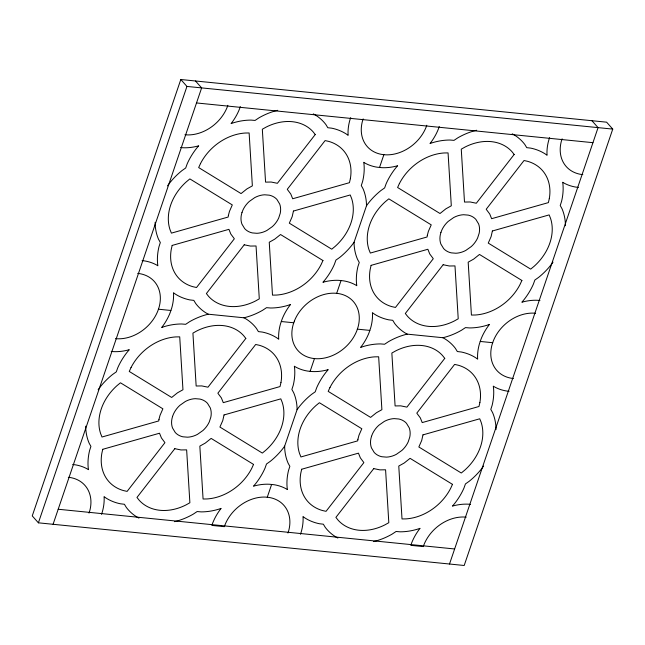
<?xml version="1.0" encoding="UTF-8"?>
<svg xmlns="http://www.w3.org/2000/svg" width="645" height="645" viewBox="0 0 645 645"><rect width="100%" height="100%" fill="white"/><g stroke="black" fill="none" stroke-linecap="round" stroke-linejoin="round"><path stroke-width="0.97" d="M180.81 79.512L32.25 515.903L38.394 522.821L464.19 565.488L612.75 129.097L606.606 122.179L180.81 79.512L186.953 86.43L612.75 129.097M38.394 522.821L186.953 86.43M53.075 524.296L201.635 87.905L195.491 80.988M89.018 513.097L89.599 511.388A36.991 29.033 -41.6 0 0 69.983 477.494L68.322 477.324M227.838 105.328L227.258 107.038A36.991 29.033 -41.6 0 1 186.615 134.894L184.954 134.724M101.499 514.347L102.305 511.969A51.511 40.433 -41.6 0 0 104.159 497.779L104.055 496.658L106.223 498.174A61.178 48.02 -41.6 0 0 120.405 503.793L124.404 504.269L126.323 507.422A61.178 48.02 -41.6 0 0 137.272 517.209L138.925 518.096M240.311 106.578L239.505 108.957A51.511 40.433 -41.6 0 1 231.886 122.574L231.055 123.598L234.079 122.598A61.178 48.02 -41.6 0 1 251.026 120.099L255.073 120.43L258.943 117.85A61.178 48.02 -41.6 0 1 275.608 110.835L277.737 110.327M350.711 117.64L349.896 120.018A51.511 40.433 -41.6 0 0 348.05 134.208L348.147 135.329L345.978 133.813A61.178 48.02 -41.6 0 0 331.804 128.194L327.805 127.718L325.886 124.558A61.178 48.02 -41.6 0 0 314.937 114.77L313.285 113.891M363.183 118.89L362.603 120.599A36.991 29.033 -41.6 0 0 382.219 154.494L385.557 154.824A36.991 29.033 -41.6 0 0 426.192 126.968L426.772 125.259M267.256 497.263L271.61 484.468M284.663 446.114L284.687 448.122A61.178 48.02 -41.6 0 0 288.065 463.094L289.855 466.343L288.517 470.471A61.178 48.02 -41.6 0 0 287.057 486.814L287.372 489.603L286.493 489.015A51.511 40.433 -41.6 0 0 273.932 484.701L269.288 484.242A51.511 40.433 -41.6 0 0 254.719 485.83L253.509 486.209L255.638 483.669A61.178 48.02 -41.6 0 0 265.031 468.117L266.506 463.997L270.311 461.312A61.178 48.02 -41.6 0 0 283.324 447.985L284.663 446.114L297.071 409.688L298.409 407.817A61.178 48.02 -41.6 0 1 311.422 394.49L315.228 391.805L316.703 387.685A61.178 48.02 -41.6 0 1 326.096 372.133L328.224 369.593L327.015 369.964A51.511 40.433 -41.6 0 1 312.446 371.56L307.802 371.101A51.511 40.433 -41.6 0 1 295.241 366.787L294.362 366.199L294.676 368.98A61.178 48.02 -41.6 0 1 293.217 385.331L291.879 389.459L293.668 392.708A61.178 48.02 -41.6 0 1 297.047 407.68L297.071 409.688M310.124 371.335L314.478 358.539M336.666 293.378L341.02 280.583M354.073 242.23L354.097 244.237A61.178 48.02 -41.6 0 0 357.475 259.209L359.265 262.459L357.927 266.587A61.178 48.02 -41.6 0 0 356.467 282.929L356.782 285.719L355.895 285.13A51.511 40.433 -41.6 0 0 343.334 280.817L338.698 280.349A51.511 40.433 -41.6 0 0 324.121 281.946L322.911 282.325L325.048 279.785A61.178 48.02 -41.6 0 0 334.441 264.232L335.908 260.112L339.722 257.428A61.178 48.02 -41.6 0 0 352.734 244.1L354.073 242.23L366.473 205.803L367.811 203.933A61.178 48.02 -41.6 0 1 380.832 190.606L384.638 187.921L386.113 183.801A61.178 48.02 -41.6 0 1 395.506 168.248L397.634 165.709L396.425 166.079A51.511 40.433 -41.6 0 1 381.856 167.676L377.212 167.216A51.511 40.433 -41.6 0 1 364.651 162.903L363.764 162.314L364.086 165.096A61.178 48.02 -41.6 0 1 362.619 181.447L361.289 185.575L363.079 188.824A61.178 48.02 -41.6 0 1 366.457 203.796L366.473 205.803M379.534 167.45L383.888 154.655M287.952 533.028L288.541 531.319A36.991 29.033 -41.6 0 0 268.925 497.424L265.587 497.093A36.991 29.033 -41.6 0 0 224.952 524.949L224.371 526.659L211.891 525.409L212.697 523.031A51.511 40.433 -41.6 0 1 220.316 509.413L221.146 508.389L218.123 509.381A61.178 48.02 -41.6 0 1 201.184 511.888L197.136 511.55L193.266 514.13A61.178 48.02 -41.6 0 1 176.593 521.152L174.464 521.66M300.433 534.278L301.247 531.899A51.511 40.433 -41.6 0 0 303.094 517.709L302.989 516.589L305.158 518.104A61.178 48.02 -41.6 0 0 319.339 523.724L323.339 524.2L325.257 527.36A61.178 48.02 -41.6 0 0 336.206 537.14L337.859 538.027M439.253 126.509L438.439 128.887A51.511 40.433 -41.6 0 1 430.82 142.505L429.989 143.529L433.013 142.537A61.178 48.02 -41.6 0 1 449.96 140.03L454.007 140.36L457.877 137.788A61.178 48.02 -41.6 0 1 474.551 130.766L476.679 130.258M549.645 137.57L548.831 139.949A51.511 40.433 -41.6 0 0 546.984 154.139L547.089 155.26L544.92 153.744A61.178 48.02 -41.6 0 0 530.738 148.124L526.739 147.649L524.82 144.488A61.178 48.02 -41.6 0 0 513.871 134.708L512.219 133.821M562.126 138.82L561.545 140.529A36.991 29.033 -41.6 0 0 581.153 174.424L582.822 174.593M449.509 564.012L598.068 127.621L591.925 120.704M167.539 185.873L168.877 184.002A61.178 48.02 -41.6 0 1 181.898 170.667L185.704 167.982L187.179 163.862A61.178 48.02 -41.6 0 1 196.572 148.318L198.7 145.778L197.491 146.149A51.511 40.433 -41.6 0 1 182.914 147.745L180.6 147.512M98.129 389.757L99.467 387.887A61.178 48.02 -41.6 0 1 112.488 374.552L116.294 371.867L117.769 367.747A61.178 48.02 -41.6 0 1 127.162 352.202L129.29 349.663L128.081 350.033A51.511 40.433 -41.6 0 1 113.512 351.63L111.19 351.396M553.007 262.16L551.668 264.031A61.178 48.02 -41.6 0 1 538.656 277.358L534.85 280.051L533.375 284.163A61.178 48.02 -41.6 0 1 523.982 299.715L521.853 302.255L523.063 301.884A51.511 40.433 -41.6 0 1 537.632 300.288L539.954 300.522M483.605 466.045L482.267 467.915A61.178 48.02 -41.6 0 1 469.246 481.243L465.44 483.935L463.965 488.055A61.178 48.02 -41.6 0 1 454.572 503.6L452.443 506.14L453.653 505.769A51.511 40.433 -41.6 0 1 468.222 504.172L470.544 504.406M208.335 314.212L206.207 314.72A61.178 48.02 -41.6 0 0 189.533 321.734L185.663 324.314L181.616 323.983A61.178 48.02 -41.6 0 0 164.669 326.483L161.645 327.483L162.484 326.459A51.511 40.433 -41.6 0 0 170.095 312.841L171.715 308.084A51.511 40.433 -41.6 0 0 173.57 293.894L173.465 292.774L175.633 294.289A61.178 48.02 -41.6 0 0 189.807 299.909L193.814 300.385L195.733 303.537A61.178 48.02 -41.6 0 0 206.674 313.325L208.335 314.212L243.875 317.775L246.003 317.267A61.178 48.02 -41.6 0 0 262.668 310.245L266.538 307.665L270.594 308.004A61.178 48.02 -41.6 0 0 287.533 305.496L290.556 304.505L289.726 305.528A51.511 40.433 -41.6 0 0 282.107 319.146L280.486 323.903A51.511 40.433 -41.6 0 0 278.64 338.093L278.745 339.214L276.576 337.698A61.178 48.02 -41.6 0 0 262.394 332.078L258.395 331.603L256.476 328.442A61.178 48.02 -41.6 0 0 245.527 318.654L243.875 317.775M407.269 334.142L405.141 334.65A61.178 48.02 -41.6 0 0 388.475 341.673L384.597 344.245L380.55 343.914A61.178 48.02 -41.6 0 0 363.611 346.421L360.587 347.413L361.418 346.389A51.511 40.433 -41.6 0 0 369.037 332.772L370.649 328.015A51.511 40.433 -41.6 0 0 372.504 313.825L372.399 312.704L374.568 314.22A61.178 48.02 -41.6 0 0 388.75 319.839L392.749 320.315L394.667 323.476A61.178 48.02 -41.6 0 0 405.616 333.255L407.269 334.142L442.809 337.706L444.937 337.198A61.178 48.02 -41.6 0 0 461.602 330.175L465.48 327.604L469.528 327.934A61.178 48.02 -41.6 0 0 486.467 325.427L489.49 324.435L488.66 325.459A51.511 40.433 -41.6 0 0 481.041 339.077L479.428 343.833A51.511 40.433 -41.6 0 0 477.574 358.023L477.679 359.144L475.51 357.628A61.178 48.02 -41.6 0 0 461.328 352.009L457.329 351.533L455.41 348.381A61.178 48.02 -41.6 0 0 444.461 338.593L442.809 337.706M373.399 541.59L375.527 541.082A61.178 48.02 -41.6 0 0 392.2 534.068L396.07 531.488L400.118 531.819A61.178 48.02 -41.6 0 0 417.065 529.311L420.089 528.319L419.258 529.343A51.511 40.433 -41.6 0 0 411.639 542.961L410.825 545.339L423.305 546.589L423.886 544.88A36.991 29.033 -41.6 0 1 464.529 517.024L466.19 517.193M196.507 102.95L592.949 142.674M578.468 187.381L576.146 187.147A51.511 40.433 -41.6 0 1 563.585 182.833L562.706 182.253L563.021 185.034A61.178 48.02 -41.6 0 1 561.561 201.377L560.223 205.513L562.013 208.754A61.178 48.02 -41.6 0 1 565.391 223.726L565.415 225.734M142.077 260.653L144.399 260.886A51.511 40.433 -41.6 0 1 156.961 265.2L157.848 265.78L157.525 262.999A61.178 48.02 -41.6 0 1 158.993 246.656L160.331 242.52L158.541 239.279A61.178 48.02 -41.6 0 1 155.155 224.307L155.139 222.299M137.724 273.44L139.393 273.609A36.991 29.033 -41.6 0 1 159.009 307.504L157.848 310.922A36.991 29.033 -41.6 0 1 117.213 338.778L115.544 338.609M535.6 313.309L533.931 313.139A36.991 29.033 -41.6 0 0 493.296 340.995L492.135 344.414A36.991 29.033 -41.6 0 0 511.751 378.309L513.412 378.478M158.428 309.213L170.909 310.463M281.301 321.524L293.781 322.774M357.362 329.144L369.843 330.393M480.235 341.455L492.716 342.705M509.058 391.265L506.744 391.031A51.511 40.433 -41.6 0 1 494.183 386.718L493.296 386.137L493.61 388.919A61.178 48.02 -41.6 0 1 492.151 405.262L490.813 409.398L492.603 412.639A61.178 48.02 -41.6 0 1 495.981 427.611L496.005 429.618M72.675 464.537L74.989 464.771A51.511 40.433 -41.6 0 1 87.551 469.084L88.438 469.665L88.123 466.883A61.178 48.02 -41.6 0 1 89.582 450.541L90.921 446.404L89.131 443.163A61.178 48.02 -41.6 0 1 85.753 428.191L85.729 426.184M58.195 509.244L454.628 548.968M158.976 419.347L158.767 420.927L101.999 437.012L100.652 433.69A46.674 36.636 -41.6 0 1 117.011 385.637L120.462 382.791L162.887 408.817L160.033 415.307L158.976 419.347M228.386 215.462L228.169 217.042L171.409 233.127L170.062 229.805A46.674 36.636 -41.6 0 1 186.421 181.753L189.864 178.907L232.297 204.925L229.443 211.423L228.386 215.462M224.033 414.945L222.767 420.556L219.913 427.054L262.338 453.08L265.788 450.234A46.674 36.636 -41.6 0 0 282.147 402.182L280.801 398.852L224.033 414.945M293.443 211.052L292.169 216.672L289.323 223.17L331.748 249.196L335.198 246.35A46.674 36.636 -41.6 0 0 351.557 198.297L350.203 194.967L293.443 211.052M357.919 439.277L357.701 440.857L300.933 456.95L299.586 453.62A46.674 36.636 -41.6 0 1 315.945 405.568L319.396 402.722L361.821 428.748L358.967 435.246L357.919 439.277M427.321 235.393L427.111 236.973L370.343 253.058L368.996 249.736A46.674 36.636 -41.6 0 1 385.355 201.683L388.806 198.837L431.231 224.863L428.377 231.361L427.321 235.393M422.967 434.875L421.701 440.487L418.847 446.985L461.272 473.011L464.722 470.165A46.674 36.636 -41.6 0 0 481.081 422.112L479.735 418.79L422.967 434.875M492.377 230.991L491.111 236.602L488.257 243.1L530.682 269.126L534.133 266.28A46.674 36.636 -41.6 0 0 550.491 218.228L549.145 214.906L492.377 230.991M102.749 449.307L101.854 453.274A46.674 36.636 -41.6 0 0 123.437 490.571L127.113 491.401L164.943 442.655L161.419 437.939L159.517 433.222L102.749 449.307M172.159 245.422L171.256 249.389A46.674 36.636 -41.6 0 0 192.847 286.686L196.515 287.517L234.345 238.771L230.829 234.054L228.927 229.338L172.159 245.422M280.946 382.598L280.043 386.565L223.283 402.649L221.38 397.925L217.857 393.216L255.686 344.47L259.363 345.293A46.674 36.636 -41.6 0 1 280.946 382.598M350.356 178.713L349.453 182.68L292.685 198.765L290.782 194.04L287.267 189.332L325.096 140.586L328.773 141.408A46.674 36.636 -41.6 0 1 350.356 178.713M301.691 469.238L300.788 473.204A46.674 36.636 -41.6 0 0 322.371 510.501L326.048 511.332L363.877 462.586L360.353 457.869L358.451 453.153L301.691 469.238M371.093 265.353L370.198 269.32A46.674 36.636 -41.6 0 0 391.781 306.617L395.458 307.447L433.287 258.701L429.763 253.985L427.861 249.268L371.093 265.353M479.88 402.528L478.985 406.495L422.217 422.58L420.314 417.863L416.791 413.147L454.62 364.401L458.297 365.231A46.674 36.636 -41.6 0 1 479.88 402.528M549.29 198.644L548.387 202.611L491.627 218.695L489.724 213.979L486.201 209.262L524.03 160.516L527.707 161.347A46.674 36.636 -41.6 0 1 549.29 198.644M172.578 416.364L171.949 418.782A21.753 17.076 -41.6 0 0 172.505 427.949L175.295 432.553A21.753 17.076 -41.6 0 0 182.849 436.794L187.574 437.189A21.753 17.076 -41.6 0 0 197.418 434.399L202.957 430.497A21.753 17.076 -41.6 0 0 209.286 421.903L210.85 417.089A21.753 17.076 -41.6 0 0 210.286 407.914L207.505 403.319A21.753 17.076 -41.6 0 0 199.942 399.07L195.225 398.675A21.753 17.076 -41.6 0 0 185.381 401.464L179.842 405.366A21.753 17.076 -41.6 0 0 173.513 413.969L172.578 416.364M241.988 212.479L241.359 214.898A21.753 17.076 -41.6 0 0 241.915 224.065L244.697 228.669A21.753 17.076 -41.6 0 0 252.26 232.91L256.976 233.305A21.753 17.076 -41.6 0 0 266.82 230.515L272.367 226.613A21.753 17.076 -41.6 0 0 278.696 218.018L280.261 213.205A21.753 17.076 -41.6 0 0 279.696 204.03L276.915 199.434A21.753 17.076 -41.6 0 0 269.352 195.185L264.635 194.79A21.753 17.076 -41.6 0 0 254.791 197.58L249.244 201.482A21.753 17.076 -41.6 0 0 242.915 210.077L241.988 212.479M371.52 436.294L370.883 438.713A21.753 17.076 -41.6 0 0 371.447 447.888L374.229 452.484A21.753 17.076 -41.6 0 0 381.792 456.733L386.508 457.128A21.753 17.076 -41.6 0 0 396.353 454.338L401.891 450.436A21.753 17.076 -41.6 0 0 408.221 441.833L409.785 437.02A21.753 17.076 -41.6 0 0 409.228 427.845L406.439 423.249A21.753 17.076 -41.6 0 0 398.884 419.008L394.159 418.613A21.753 17.076 -41.6 0 0 384.315 421.403L378.776 425.305A21.753 17.076 -41.6 0 0 372.447 433.9L371.52 436.294M440.922 232.41L440.293 234.828A21.753 17.076 -41.6 0 0 440.849 244.004L443.639 248.599A21.753 17.076 -41.6 0 0 451.194 252.848L455.918 253.243A21.753 17.076 -41.6 0 0 465.763 250.453L471.301 246.551A21.753 17.076 -41.6 0 0 477.631 237.949L479.195 233.135A21.753 17.076 -41.6 0 0 478.63 223.96L475.849 219.364A21.753 17.076 -41.6 0 0 468.286 215.124L463.57 214.729A21.753 17.076 -41.6 0 0 453.725 217.518L448.186 221.42A21.753 17.076 -41.6 0 0 441.857 230.015L440.922 232.41M294.362 321.065L293.201 324.483A36.991 29.033 -41.6 0 0 312.809 358.378L316.147 358.709A36.991 29.033 -41.6 0 0 356.782 330.853L357.943 327.434A36.991 29.033 -41.6 0 0 338.327 293.539L334.997 293.209A36.991 29.033 -41.6 0 0 294.362 321.065M200.434 163.693L198.668 167.571L241.069 193.581L246.914 188.912L252.364 185.865L249.131 132.975L245.156 133.031A46.674 36.636 -41.6 0 0 200.434 163.693M131.024 367.577L129.258 371.456L171.667 397.465L177.504 392.797L182.962 389.749L179.721 336.859L175.746 336.916A46.674 36.636 -41.6 0 0 131.024 367.577M322.952 260.532L321.186 264.41A46.674 36.636 -41.6 0 1 276.463 295.063L272.488 295.128L269.247 242.238L274.697 239.182L280.543 234.522L322.952 260.532M253.541 464.416L251.776 468.294A46.674 36.636 -41.6 0 1 207.053 498.948L203.078 499.012L199.837 446.122L205.295 443.075L211.133 438.406L253.541 464.416M399.368 183.623L397.602 187.501L440.011 213.511L445.848 208.843L451.307 205.795L448.065 152.905L444.091 152.97A46.674 36.636 -41.6 0 0 399.368 183.623M329.958 387.508L328.192 391.386L370.601 417.396L376.438 412.727L381.896 409.68L378.655 356.79L374.681 356.854A46.674 36.636 -41.6 0 0 329.958 387.508M521.886 280.462L520.12 284.34A46.674 36.636 -41.6 0 1 475.397 315.002L471.422 315.058L468.181 262.168L473.64 259.121L479.477 254.453L521.886 280.462M452.476 484.347L450.71 488.225A46.674 36.636 -41.6 0 1 405.987 518.886L402.012 518.943L398.771 466.053L404.23 463.005L410.067 458.337L452.476 484.347M315.236 134.539L277.382 183.309L271.198 182.035L265.563 182.124L262.322 129.234L266.175 127.081A46.674 36.636 -41.6 0 1 313.059 131.774L315.236 134.539M244.229 244.794L206.384 293.564L208.553 296.321A46.674 36.636 -41.6 0 0 255.444 301.022L259.29 298.861L256.049 245.979L250.413 246.067L244.229 244.794M245.826 338.423L207.98 387.194L201.788 385.92L196.153 386.008L192.919 333.118L196.765 330.966A46.674 36.636 -41.6 0 1 243.649 335.658L245.826 338.423M174.819 448.678L136.974 497.448L139.151 500.206A46.674 36.636 -41.6 0 0 186.034 504.906L189.88 502.753L186.639 449.863L181.003 449.952L174.819 448.678M514.17 154.469L476.324 203.24L470.132 201.966L464.497 202.054L461.264 149.164L465.11 147.012A46.674 36.636 -41.6 0 1 511.993 151.712L514.17 154.469M443.163 264.724L405.318 313.494L407.495 316.26A46.674 36.636 -41.6 0 0 454.378 320.952L458.224 318.799L454.983 265.909L449.347 265.998L443.163 264.724M444.76 358.354L406.914 407.124L400.73 405.85L395.095 405.939L391.854 353.049L395.699 350.896A46.674 36.636 -41.6 0 1 442.583 355.597L444.76 358.354M373.753 468.609L335.908 517.379L338.085 520.144A46.674 36.636 -41.6 0 0 384.968 524.837L388.814 522.684L385.581 469.794L379.945 469.882L373.753 468.609"/></g></svg>
